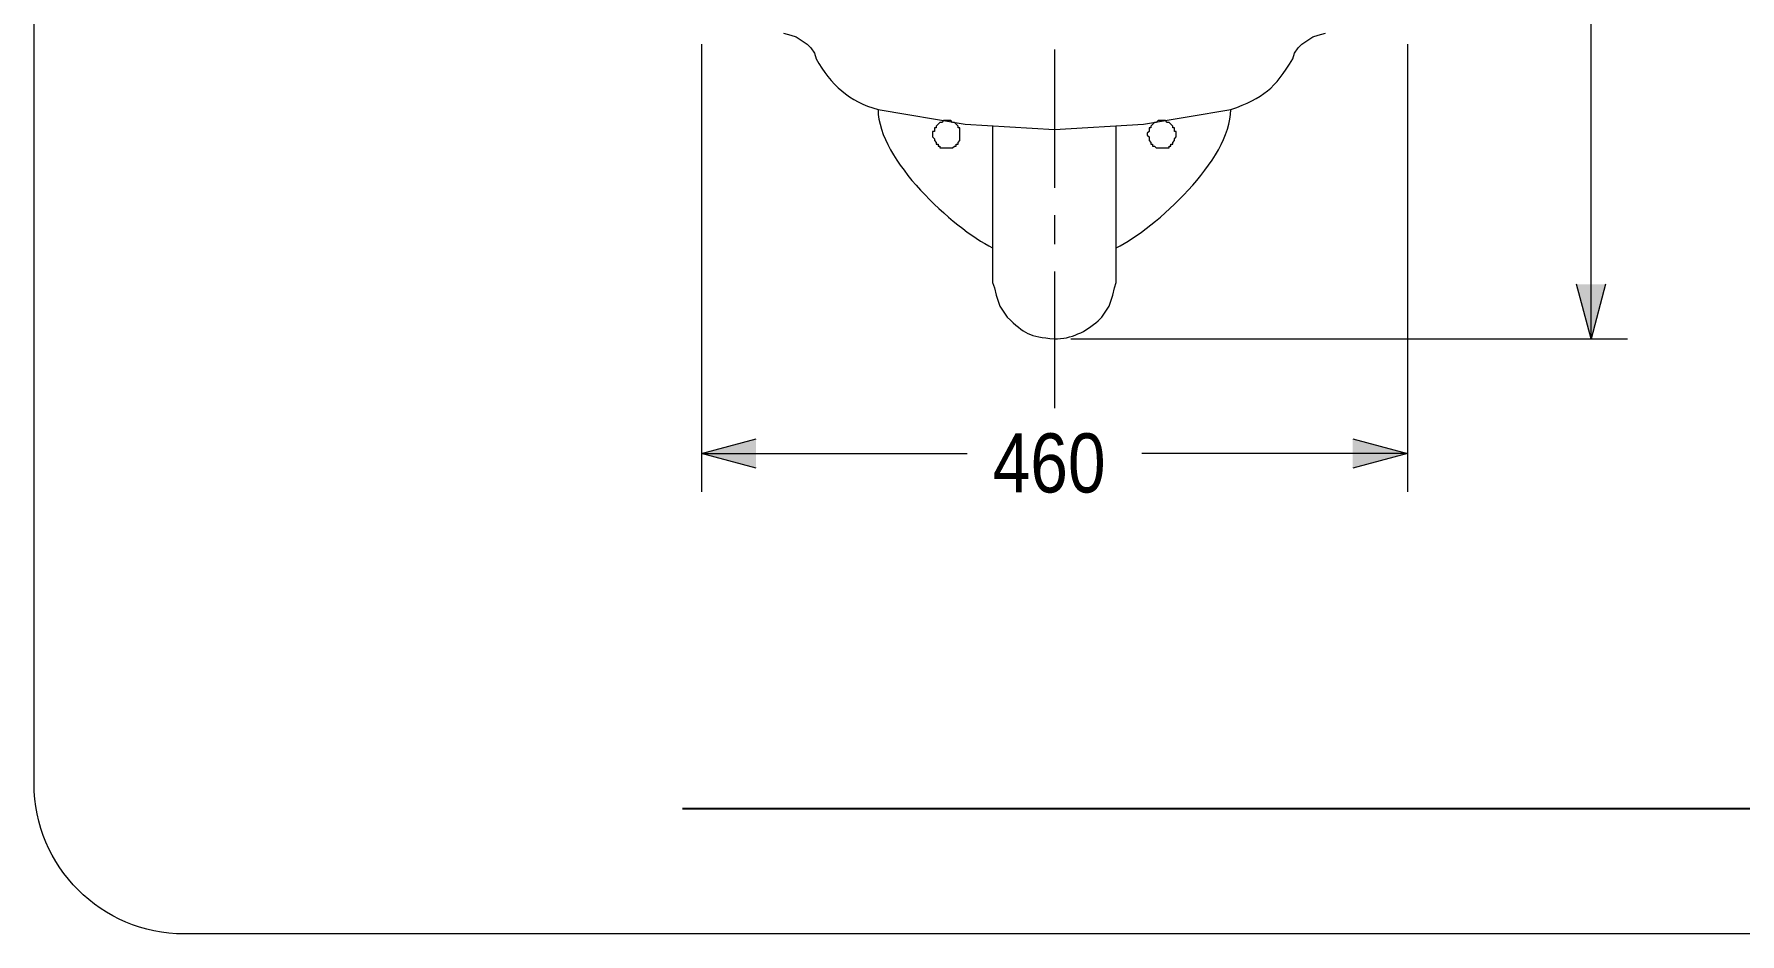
# Model space of a CAD drawing. Header units: millimetres. Extents: x 3440 to 4034, y 651 to 1071.
# Drawn here: x 3615.4 to 3701.3, y 777.8 to 823.1 of the extents above; entities that cross this region are included whole.
import ezdxf

# ---------------------------------------------------------------- set-up
doc = ezdxf.new("R2010")
doc.units = ezdxf.units.MM
doc.header["$LTSCALE"] = 0.1
doc.layers.add('DIM', color=3, linetype='Continuous')
doc.layers.add('Layer 1', color=7, linetype='Continuous')
doc.styles.get("Standard").update_dxf_attribs({"font": 'arial.ttf'})

msp = doc.modelspace()

# ---------------------------------------------------------------- hatches: boundary and pattern name
at = {"layer": 'DIM'}
h = msp.add_hatch(color=256, dxfattribs=at)
h.dxf.hatch_style = 2
h.paths.add_polyline_path([(3694.563, 810.502), (3693.83, 807.754), (3693.096, 810.502)])
h = msp.add_hatch(color=256, dxfattribs=at)
h.dxf.hatch_style = 2
h.paths.add_polyline_path([(3651.765, 801.247), (3649.015, 801.98), (3651.765, 802.713)])
h.paths.add_polyline_path([(3681.824, 802.713), (3684.573, 801.98), (3681.824, 801.247)])

# ---------------------------------------------------------------- linework, layer by layer
at = {"layer": 'DIM', "lineweight": 9}
for p, q in [((3693.83, 810.502), (3693.83, 834.696)), ((3649.015, 822.599), (3649.015, 800.055)), ((3684.573, 822.599), (3684.573, 800.055)), ((3693.83, 807.754), (3693.096, 810.502)), ((3693.83, 807.754), (3693.83, 810.502)), ((3694.563, 810.502), (3693.83, 807.754)), ((3667.619, 807.754), (3695.662, 807.754)), ((3649.015, 801.98), (3651.765, 802.713)), ((3681.824, 802.713), (3684.573, 801.98)), ((3649.015, 801.98), (3651.765, 801.98)), ((3651.765, 801.247), (3649.015, 801.98)), ((3651.765, 801.98), (3662.396, 801.98)), ((3681.824, 801.98), (3671.194, 801.98)), ((3684.573, 801.98), (3681.824, 801.98)), ((3684.573, 801.98), (3681.824, 801.247))]:
    msp.add_line(p, q, dxfattribs=at)
at = {"layer": 'Layer 1', "color": 1, "lineweight": 9}
for p, q in [((3666.795, 822.325), (3666.795, 815.359)), ((3666.795, 813.986), (3666.795, 812.519)), ((3666.795, 811.144), (3666.795, 804.27))]:
    msp.add_line(p, q, dxfattribs=at)
at = {"layer": 'Layer 1', "lineweight": 9}
for p, q in [((3657.905, 819.3), (3662.303, 818.568)), ((3671.284, 818.568), (3675.683, 819.3)), ((3660.746, 818.201), (3660.654, 818.201)), ((3660.654, 818.201), (3660.654, 817.927)), ((3660.837, 818.384), (3660.746, 818.384)), ((3660.746, 818.384), (3660.746, 818.201)), ((3660.93, 818.568), (3660.837, 818.476)), ((3660.837, 818.476), (3660.837, 818.384)), ((3661.021, 818.659), (3660.93, 818.568)), ((3661.112, 818.659), (3661.021, 818.659)), ((3661.204, 818.751), (3661.112, 818.659)), ((3661.571, 818.751), (3661.204, 818.751)), ((3661.662, 818.659), (3661.571, 818.751)), ((3661.755, 818.659), (3661.662, 818.659)), ((3661.845, 818.568), (3661.755, 818.659)), ((3661.937, 818.476), (3661.845, 818.568)), ((3661.937, 818.384), (3661.937, 818.476)), ((3662.029, 818.384), (3661.937, 818.384)), ((3662.029, 818.017), (3662.029, 818.384)), ((3662.303, 818.568), (3666.795, 818.294)), ((3666.795, 818.294), (3671.284, 818.568)), ((3660.654, 817.927), (3660.746, 817.834)), ((3660.746, 817.834), (3660.746, 817.743)), ((3660.746, 817.743), (3660.837, 817.65)), ((3660.837, 817.65), (3660.837, 817.559)), ((3660.837, 817.559), (3660.93, 817.559)), ((3660.93, 817.559), (3660.93, 817.468)), ((3660.93, 817.468), (3661.021, 817.468)), ((3661.021, 817.468), (3661.021, 817.375)), ((3661.021, 817.375), (3661.662, 817.375)), ((3661.662, 817.375), (3661.755, 817.468)), ((3661.755, 817.468), (3661.845, 817.468)), ((3661.845, 817.468), (3661.845, 817.559)), ((3661.845, 817.559), (3661.937, 817.559)), ((3661.937, 817.65), (3662.029, 817.743)), ((3661.937, 817.559), (3661.937, 817.65)), ((3662.029, 817.743), (3662.029, 818.017))]:
    msp.add_line(p, q, dxfattribs=at)
at = {"layer": 'Layer 1', "lineweight": 25}
for p, q in [((3648.053, 784.1), (3698.557, 784.1)), ((3698.557, 784.1), (3715.165, 784.1))]:
    msp.add_line(p, q, dxfattribs=at)
at = {"layer": 'Layer 1', "lineweight": 18}
for points in [[(3615.386, 785.346), (3615.386, 785.346), (3615.386, 894.81), (3615.386, 894.81)], [(3622.951, 777.783), (3618.773, 777.783), (3615.386, 781.169), (3615.386, 785.346)], [(3853.387, 777.783), (3853.387, 777.783), (3622.951, 777.783), (3622.951, 777.783)]]:
    msp.add_open_spline(points, degree=3, dxfattribs=at)
at = {"layer": 'Layer 1', "lineweight": 9}
for points in [[(3653.139, 823.151), (3653.139, 823.151), (3653.506, 823.058), (3653.506, 823.058)], [(3653.506, 823.058), (3653.506, 823.058), (3653.78, 822.967), (3653.78, 822.967)], [(3653.78, 822.967), (3653.78, 822.967), (3654.331, 822.599), (3654.331, 822.599)], [(3654.331, 822.599), (3654.331, 822.599), (3654.514, 822.416), (3654.514, 822.416)], [(3679.075, 822.416), (3679.075, 822.416), (3679.259, 822.599), (3679.259, 822.599)], [(3679.259, 822.599), (3679.259, 822.599), (3679.808, 822.967), (3679.808, 822.967)], [(3679.808, 822.967), (3679.808, 822.967), (3680.083, 823.058), (3680.083, 823.058)], [(3680.083, 823.058), (3680.083, 823.058), (3680.449, 823.151), (3680.449, 823.151)], [(3654.514, 822.416), (3654.514, 822.416), (3654.698, 822.142), (3654.698, 822.142)], [(3654.698, 822.142), (3654.698, 822.142), (3654.789, 821.867), (3654.789, 821.867)], [(3654.789, 821.867), (3655.534, 820.526), (3656.43, 819.736), (3657.905, 819.3)], [(3675.683, 819.3), (3677.324, 819.908), (3677.901, 820.35), (3678.799, 821.867)], [(3678.799, 821.867), (3678.799, 821.867), (3678.891, 822.142), (3678.891, 822.142)], [(3678.891, 822.142), (3678.891, 822.142), (3679.075, 822.416), (3679.075, 822.416)], [(3657.905, 819.3), (3657.93, 816.754), (3661.672, 813.348), (3663.679, 812.336)], [(3669.911, 812.336), (3671.914, 813.348), (3675.656, 816.754), (3675.683, 819.3)], [(3663.679, 818.476), (3663.679, 818.476), (3663.679, 810.595), (3663.679, 810.595)], [(3669.911, 810.595), (3669.911, 810.595), (3669.911, 818.476), (3669.911, 818.476)], [(3671.56, 818.201), (3671.56, 818.201), (3671.468, 818.11), (3671.468, 818.11)], [(3671.651, 818.384), (3671.651, 818.384), (3671.56, 818.384), (3671.56, 818.384)], [(3671.56, 818.384), (3671.56, 818.384), (3671.56, 818.201), (3671.56, 818.201)], [(3671.835, 818.659), (3671.835, 818.659), (3671.651, 818.476), (3671.651, 818.476)], [(3671.651, 818.476), (3671.651, 818.476), (3671.651, 818.384), (3671.651, 818.384)], [(3671.926, 818.659), (3671.926, 818.659), (3671.835, 818.659), (3671.835, 818.659)], [(3672.018, 818.751), (3672.018, 818.751), (3671.926, 818.659), (3671.926, 818.659)], [(3672.385, 818.751), (3672.385, 818.751), (3672.018, 818.751), (3672.018, 818.751)], [(3672.476, 818.659), (3672.476, 818.659), (3672.385, 818.751), (3672.385, 818.751)], [(3672.567, 818.659), (3672.567, 818.659), (3672.476, 818.659), (3672.476, 818.659)], [(3672.66, 818.568), (3672.66, 818.568), (3672.567, 818.659), (3672.567, 818.659)], [(3672.751, 818.476), (3672.751, 818.476), (3672.66, 818.568), (3672.66, 818.568)], [(3672.751, 818.384), (3672.751, 818.384), (3672.751, 818.476), (3672.751, 818.476)], [(3672.843, 818.384), (3672.843, 818.384), (3672.751, 818.384), (3672.751, 818.384)], [(3672.843, 818.201), (3672.843, 818.201), (3672.843, 818.384), (3672.843, 818.384)], [(3672.934, 818.201), (3672.934, 818.201), (3672.843, 818.201), (3672.843, 818.201)], [(3672.934, 818.017), (3672.934, 818.017), (3672.934, 818.201), (3672.934, 818.201)], [(3671.468, 818.11), (3671.468, 818.11), (3671.468, 818.017), (3671.468, 818.017)], [(3671.468, 818.017), (3671.468, 818.017), (3671.56, 817.927), (3671.56, 817.927)], [(3671.56, 817.927), (3671.56, 817.927), (3671.56, 817.743), (3671.56, 817.743)], [(3671.56, 817.743), (3671.56, 817.743), (3671.651, 817.65), (3671.651, 817.65)], [(3671.651, 817.65), (3671.651, 817.65), (3671.651, 817.559), (3671.651, 817.559)], [(3671.651, 817.559), (3671.651, 817.559), (3671.742, 817.559), (3671.742, 817.559)], [(3671.742, 817.559), (3671.742, 817.559), (3671.742, 817.468), (3671.742, 817.468)], [(3671.742, 817.468), (3671.742, 817.468), (3671.835, 817.468), (3671.835, 817.468)], [(3671.835, 817.468), (3671.835, 817.468), (3671.926, 817.375), (3671.926, 817.375)], [(3671.926, 817.375), (3671.926, 817.375), (3672.109, 817.375), (3672.109, 817.375)], [(3672.109, 817.375), (3672.263, 817.375), (3672.415, 817.375), (3672.567, 817.375)], [(3672.567, 817.375), (3672.567, 817.375), (3672.567, 817.468), (3672.567, 817.468)], [(3672.567, 817.468), (3672.567, 817.468), (3672.66, 817.468), (3672.66, 817.468)], [(3672.66, 817.468), (3672.66, 817.468), (3672.66, 817.559), (3672.66, 817.559)], [(3672.66, 817.559), (3672.66, 817.559), (3672.751, 817.559), (3672.751, 817.559)], [(3672.751, 817.65), (3672.751, 817.65), (3672.843, 817.743), (3672.843, 817.743)], [(3672.751, 817.559), (3672.751, 817.559), (3672.751, 817.65), (3672.751, 817.65)], [(3672.843, 817.834), (3672.843, 817.834), (3672.934, 817.927), (3672.934, 817.927)], [(3672.843, 817.743), (3672.843, 817.743), (3672.843, 817.834), (3672.843, 817.834)], [(3672.934, 817.927), (3672.934, 817.927), (3672.934, 818.017), (3672.934, 818.017)], [(3663.679, 810.595), (3663.679, 810.595), (3663.77, 810.319), (3663.77, 810.319)], [(3669.818, 810.319), (3669.818, 810.319), (3669.911, 810.595), (3669.911, 810.595)], [(3663.77, 810.319), (3663.77, 810.319), (3663.862, 809.953), (3663.862, 809.953)], [(3663.862, 809.953), (3663.862, 809.953), (3664.046, 809.404), (3664.046, 809.404)], [(3669.544, 809.404), (3669.544, 809.404), (3669.727, 809.953), (3669.727, 809.953)], [(3669.727, 809.953), (3669.727, 809.953), (3669.818, 810.319), (3669.818, 810.319)], [(3664.046, 809.404), (3664.046, 809.404), (3664.411, 808.853), (3664.411, 808.853)], [(3664.411, 808.853), (3665.317, 807.992), (3665.498, 807.875), (3666.795, 807.754)], [(3668.993, 808.669), (3668.993, 808.669), (3669.177, 808.853), (3669.177, 808.853)], [(3669.177, 808.853), (3669.177, 808.853), (3669.544, 809.404), (3669.544, 809.404)], [(3666.795, 807.754), (3667.639, 807.742), (3668.376, 808.116), (3668.993, 808.669)]]:
    msp.add_open_spline(points, degree=3, dxfattribs=at)

# ---------------------------------------------------------------- texts
at = {"layer": 'DIM', "insert": (3663.681, 799.975), "char_height": 2.97666, "attachment_point": 7}
msp.add_mtext('\\fHelvetica Narrow|b0|i0|c0|p34;\\W1;460', dxfattribs=at)

doc.saveas('drawing.dxf')
